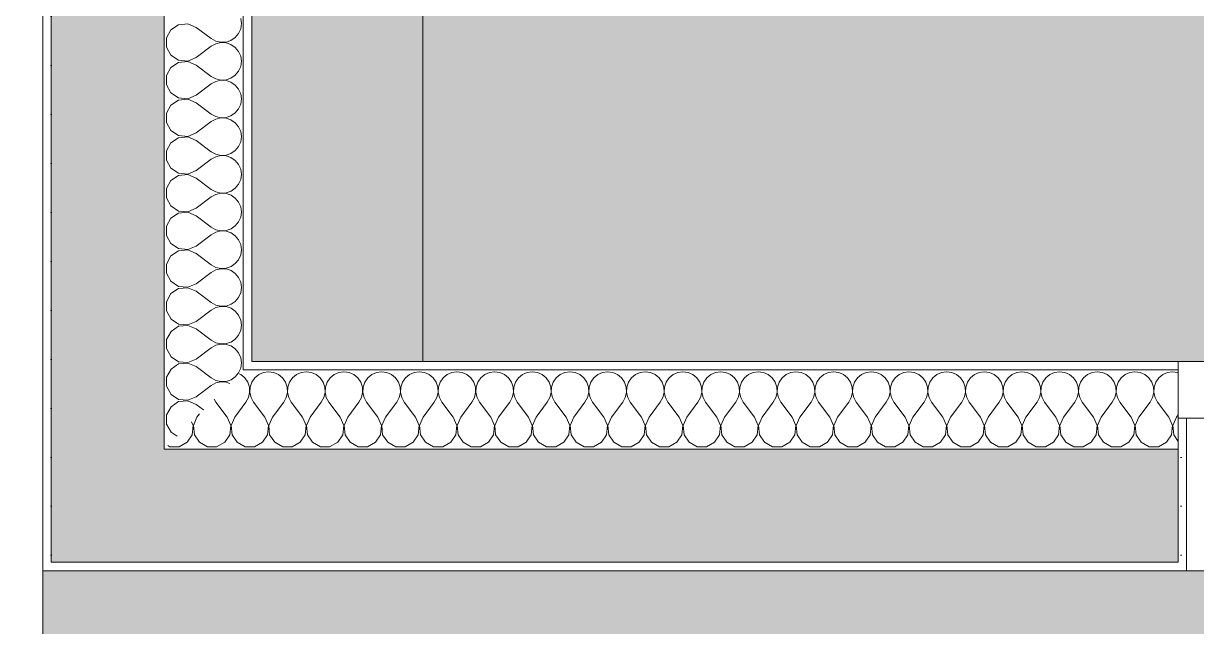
# Model space of a CAD drawing. Header units: millimetres. Extents: x 318905 to 439572, y -5133 to 105868.
# Drawn here: x 361301 to 363377, y 50883 to 51949 of the extents above; entities that cross this region are included whole.
import ezdxf

# ---------------------------------------------------------------- set-up
doc = ezdxf.new("R2010")
doc.units = ezdxf.units.MM
doc.header["$MEASUREMENT"] = 0
for name, color, linetype, lineweight, true_color in [('2D - Dessins placés (Géomètre)_Stylo_No__241', 7, 'Continuous', 5, 0x4d4d4d), ('2D - Dessins placés (Géomètre)_Stylo_No__253', 7, 'Continuous', 13, 0xb6d398), ('Murs ext - Périphériques_Stylo_No__67', 7, 'Continuous', 15, 0x6a6a6a), ('Murs ext - Périphériques_Stylo_No__87', 7, 'Continuous', 13, 0x6a6a6a)]:
    doc.layers.add(name, color=color, linetype=linetype, lineweight=lineweight, true_color=true_color)
for name, color, linetype, lineweight in [('INTI_HACHURES_Stylo_No__122', 255, 'Continuous', 0), ('INTI_HACHURES_Stylo_No__2', 8, 'Continuous', 5), ('Murs ext - Périphériques_Stylo_No__1', 7, 'Continuous', 5)]:
    doc.layers.add(name, color=color, linetype=linetype, lineweight=lineweight)
doc.layers.add('Marques & Zones', color=7, linetype='Continuous')
pattern_1 = [(0, (0, 0), (0, 86.60254), [0, -50]), (0, (25, 43.3), (0, 86.60254), [0, -50])]

# ---------------------------------------------------------------- blocks, each defined once
blk = doc.blocks.new('*X31')
at = {"layer": 'Murs ext - Périphériques_Stylo_No__1', "linetype": 'Continuous'}
for p, q in [((361575.7, 51947.3), (361562.2, 51938.3)), ((361591.9, 51948.9), (361575.7, 51947.3)), ((361606.8, 51942.6), (361591.9, 51948.9)), ((361686.8, 51949.3), (361685.6, 51958.4)), ((361685.6, 51940.1), (361686.8, 51949.3)), ((361562.2, 51938.3), (361554.5, 51924)), ((361606.8, 51942.6), (361633.5, 51922.6)), ((361676, 51924.7), (361681.9, 51931.7)), ((361681.9, 51931.7), (361685.6, 51940.1)), ((361554.5, 51924), (361554.5, 51907.8)), ((361554.5, 51907.8), (361562.2, 51893.5)), ((361606.8, 51889.2), (361633.5, 51909.2)), ((361633.5, 51922.6), (361641.6, 51918.1)), ((361641.6, 51913.7), (361633.5, 51909.2)), ((361641.6, 51918.1), (361650.5, 51916.1)), ((361650.5, 51915.8), (361641.6, 51913.7)), ((361650.5, 51916.1), (361659.7, 51916.5)), ((361659.7, 51915.3), (361650.5, 51915.8)), ((361659.7, 51916.5), (361668.4, 51919.4)), ((361668.4, 51912.4), (361659.7, 51915.3)), ((361668.4, 51919.4), (361676, 51924.7)), ((361676, 51907.2), (361668.4, 51912.4)), ((361681.9, 51900.1), (361676, 51907.2)), ((361562.2, 51893.5), (361575.7, 51884.5)), ((361575.7, 51884.5), (361591.9, 51883)), ((361591.9, 51883), (361606.8, 51889.2)), ((361685.6, 51891.7), (361681.9, 51900.1)), ((361686.8, 51882.6), (361685.6, 51891.7)), ((361562.2, 51871.7), (361554.5, 51857.4)), ((361575.7, 51880.7), (361562.2, 51871.7)), ((361591.9, 51882.2), (361575.7, 51880.7)), ((361606.8, 51875.9), (361591.9, 51882.2)), ((361606.8, 51875.9), (361633.5, 51855.9)), ((361676, 51858), (361681.9, 51865.1)), ((361681.9, 51865.1), (361685.6, 51873.5)), ((361685.6, 51873.5), (361686.8, 51882.6)), ((361554.5, 51857.4), (361554.5, 51841.1)), ((361606.9, 51822.6), (361633.5, 51842.6)), ((361633.5, 51855.9), (361641.6, 51851.5)), ((361641.6, 51847), (361633.5, 51842.6)), ((361641.6, 51851.5), (361650.5, 51849.4)), ((361650.5, 51849.1), (361641.6, 51847)), ((361650.5, 51849.4), (361659.7, 51849.8)), ((361659.7, 51848.7), (361650.5, 51849.1)), ((361659.7, 51849.8), (361668.4, 51852.8)), ((361668.4, 51845.7), (361659.7, 51848.7)), ((361668.4, 51852.8), (361676, 51858)), ((361676, 51840.5), (361668.4, 51845.7)), ((361554.5, 51841.1), (361562.2, 51826.8)), ((361562.2, 51826.8), (361575.7, 51817.8)), ((361591.9, 51816.3), (361606.9, 51822.6)), ((361681.9, 51833.4), (361676, 51840.5)), ((361685.6, 51825), (361681.9, 51833.4)), ((361686.9, 51815.9), (361685.6, 51825)), ((361562.2, 51805), (361554.5, 51790.7)), ((361575.7, 51814), (361562.2, 51805)), ((361575.7, 51817.8), (361591.9, 51816.3)), ((361591.9, 51815.5), (361575.7, 51814)), ((361606.9, 51809.2), (361591.9, 51815.5)), ((361606.9, 51809.2), (361633.5, 51789.2)), ((361681.9, 51798.4), (361685.6, 51806.8)), ((361685.6, 51806.8), (361686.9, 51815.9)), ((361554.5, 51790.7), (361554.5, 51774.5)), ((361633.5, 51789.2), (361641.6, 51784.8)), ((361641.6, 51780.4), (361633.5, 51775.9)), ((361641.6, 51784.8), (361650.5, 51782.7)), ((361650.5, 51782.5), (361641.6, 51780.4)), ((361650.5, 51782.7), (361659.7, 51783.2)), ((361659.7, 51782), (361650.5, 51782.5)), ((361659.7, 51783.2), (361668.4, 51786.1)), ((361668.4, 51779.1), (361659.7, 51782)), ((361668.4, 51786.1), (361676, 51791.3)), ((361676, 51791.3), (361681.9, 51798.4)), ((361554.5, 51774.5), (361562.2, 51760.1)), ((361562.2, 51760.1), (361575.7, 51751.2)), ((361606.9, 51755.9), (361633.5, 51775.9)), ((361676, 51773.9), (361668.4, 51779.1)), ((361681.9, 51766.8), (361676, 51773.9)), ((361685.6, 51758.4), (361681.9, 51766.8)), ((361575.7, 51747.3), (361562.2, 51738.3)), ((361575.7, 51751.2), (361591.9, 51749.6)), ((361591.9, 51748.9), (361575.7, 51747.3)), ((361591.9, 51749.6), (361606.9, 51755.9)), ((361606.9, 51742.6), (361591.9, 51748.9)), ((361606.9, 51742.6), (361633.5, 51722.6)), ((361681.9, 51731.7), (361685.6, 51740.1)), ((361686.9, 51749.3), (361685.6, 51758.4)), ((361685.6, 51740.1), (361686.9, 51749.3)), ((361562.2, 51738.3), (361554.5, 51724)), ((361554.5, 51724), (361554.5, 51707.8)), ((361633.5, 51722.6), (361641.6, 51718.1)), ((361641.6, 51718.1), (361650.5, 51716.1)), ((361659.7, 51716.5), (361668.4, 51719.4)), ((361668.4, 51719.4), (361676, 51724.7)), ((361676, 51724.7), (361681.9, 51731.7)), ((361554.5, 51707.8), (361562.2, 51693.5)), ((361606.9, 51689.2), (361633.5, 51709.2)), ((361641.6, 51713.7), (361633.5, 51709.2)), ((361650.5, 51715.8), (361641.6, 51713.7)), ((361650.5, 51716.1), (361659.7, 51716.5)), ((361659.7, 51715.3), (361650.5, 51715.8)), ((361668.4, 51712.4), (361659.7, 51715.3)), ((361676, 51707.2), (361668.4, 51712.4)), ((361681.9, 51700.1), (361676, 51707.2)), ((361685.6, 51691.7), (361681.9, 51700.1)), ((361562.2, 51693.5), (361575.7, 51684.5)), ((361575.7, 51680.7), (361562.2, 51671.7)), ((361575.7, 51684.5), (361591.9, 51683)), ((361591.9, 51682.2), (361575.7, 51680.7)), ((361591.9, 51683), (361606.9, 51689.2)), ((361606.9, 51675.9), (361591.9, 51682.2)), ((361686.9, 51682.6), (361685.6, 51691.7)), ((361685.6, 51673.5), (361686.9, 51682.6)), ((361562.2, 51671.7), (361554.5, 51657.4)), ((361554.5, 51657.4), (361554.6, 51641.1)), ((361606.9, 51675.9), (361633.5, 51655.9)), ((361633.5, 51655.9), (361641.6, 51651.5)), ((361668.5, 51652.8), (361676, 51658)), ((361676, 51658), (361681.9, 51665.1)), ((361681.9, 51665.1), (361685.6, 51673.5)), ((361554.6, 51641.1), (361562.2, 51626.8)), ((361606.9, 51622.6), (361633.5, 51642.6)), ((361641.6, 51647), (361633.5, 51642.6)), ((361641.6, 51651.5), (361650.6, 51649.4)), ((361650.6, 51649.1), (361641.6, 51647)), ((361650.6, 51649.4), (361659.7, 51649.8)), ((361659.7, 51648.7), (361650.6, 51649.1)), ((361659.7, 51649.8), (361668.5, 51652.8)), ((361668.5, 51645.7), (361659.7, 51648.7)), ((361676, 51640.5), (361668.5, 51645.7)), ((361681.9, 51633.4), (361676, 51640.5)), ((361562.2, 51626.8), (361575.7, 51617.8)), ((361575.7, 51617.8), (361591.9, 51616.3)), ((361591.9, 51615.5), (361575.7, 51614)), ((361591.9, 51616.3), (361606.9, 51622.6)), ((361606.9, 51609.2), (361591.9, 51615.5)), ((361685.6, 51625), (361681.9, 51633.4)), ((361686.9, 51615.9), (361685.6, 51625)), ((361685.6, 51606.8), (361686.9, 51615.9)), ((361562.2, 51605), (361554.6, 51590.7)), ((361575.7, 51614), (361562.2, 51605)), ((361606.9, 51609.2), (361633.6, 51589.2)), ((361676, 51591.3), (361681.9, 51598.4)), ((361681.9, 51598.4), (361685.6, 51606.8)), ((361554.6, 51590.7), (361554.6, 51574.5)), ((361554.6, 51574.5), (361562.2, 51560.1)), ((361606.9, 51555.9), (361633.6, 51575.9)), ((361633.6, 51589.2), (361641.6, 51584.8)), ((361641.6, 51580.4), (361633.6, 51575.9)), ((361641.6, 51584.8), (361650.6, 51582.7)), ((361650.6, 51582.5), (361641.6, 51580.4)), ((361650.6, 51582.7), (361659.7, 51583.2)), ((361659.7, 51582), (361650.6, 51582.5)), ((361659.7, 51583.2), (361668.5, 51586.1)), ((361668.5, 51579.1), (361659.7, 51582)), ((361668.5, 51586.1), (361676, 51591.3)), ((361676, 51573.9), (361668.5, 51579.1)), ((361681.9, 51566.8), (361676, 51573.9)), ((361562.2, 51560.1), (361575.8, 51551.2)), ((361591.9, 51549.6), (361606.9, 51555.9)), ((361685.6, 51558.4), (361681.9, 51566.8)), ((361686.9, 51549.3), (361685.6, 51558.4)), ((361562.2, 51538.3), (361554.6, 51524)), ((361575.8, 51547.3), (361562.2, 51538.3)), ((361575.8, 51551.2), (361591.9, 51549.6)), ((361591.9, 51548.9), (361575.8, 51547.3)), ((361606.9, 51542.6), (361591.9, 51548.9)), ((361606.9, 51542.6), (361633.6, 51522.6)), ((361676.1, 51524.7), (361681.9, 51531.7)), ((361681.9, 51531.7), (361685.6, 51540.1)), ((361685.6, 51540.1), (361686.9, 51549.3)), ((361554.6, 51524), (361554.6, 51507.8)), ((361633.6, 51522.6), (361641.6, 51518.1)), ((361641.6, 51513.7), (361633.6, 51509.2)), ((361641.6, 51518.1), (361650.6, 51516.1)), ((361650.6, 51515.8), (361641.6, 51513.7)), ((361650.6, 51516.1), (361659.8, 51516.5)), ((361659.8, 51515.3), (361650.6, 51515.8)), ((361659.8, 51516.5), (361668.5, 51519.4)), ((361668.5, 51512.4), (361659.8, 51515.3)), ((361668.5, 51519.4), (361676.1, 51524.7)), ((361676.1, 51507.2), (361668.5, 51512.4)), ((361554.6, 51507.8), (361562.2, 51493.5)), ((361562.2, 51493.5), (361575.8, 51484.5)), ((361606.9, 51489.2), (361633.6, 51509.2)), ((361681.9, 51500.1), (361676.1, 51507.2)), ((361685.6, 51491.7), (361681.9, 51500.1)), ((361686.9, 51482.6), (361685.6, 51491.7)), ((361562.2, 51471.7), (361554.6, 51457.4)), ((361575.8, 51480.7), (361562.2, 51471.7)), ((361575.8, 51484.5), (361591.9, 51483)), ((361591.9, 51482.2), (361575.8, 51480.7)), ((361591.9, 51483), (361606.9, 51489.2)), ((361606.9, 51475.9), (361591.9, 51482.2)), ((361606.9, 51475.9), (361633.6, 51455.9)), ((361681.9, 51465.1), (361685.6, 51473.5)), ((361685.6, 51473.5), (361686.9, 51482.6)), ((361554.6, 51457.4), (361554.6, 51441.1)), ((361633.6, 51455.9), (361641.6, 51451.5)), ((361641.6, 51451.5), (361650.6, 51449.4)), ((361650.6, 51449.1), (361641.6, 51447)), ((361650.6, 51449.4), (361659.8, 51449.8)), ((361659.8, 51448.7), (361650.6, 51449.1)), ((361659.8, 51449.8), (361668.5, 51452.8)), ((361668.5, 51445.7), (361659.8, 51448.7)), ((361668.5, 51452.8), (361676.1, 51458)), ((361676.1, 51458), (361681.9, 51465.1)), ((361554.6, 51441.1), (361562.3, 51426.8)), ((361606.9, 51422.6), (361633.6, 51442.6)), ((361641.6, 51447), (361633.6, 51442.6)), ((361676.1, 51440.5), (361668.5, 51445.7)), ((361681.9, 51433.4), (361676.1, 51440.5)), ((361685.6, 51425), (361681.9, 51433.4)), ((361562.3, 51426.8), (361575.8, 51417.8)), ((361575.8, 51414), (361562.3, 51405)), ((361575.8, 51417.8), (361591.9, 51416.3)), ((361591.9, 51415.5), (361575.8, 51414)), ((361591.9, 51416.3), (361606.9, 51422.6)), ((361606.9, 51409.2), (361591.9, 51415.5)), ((361606.9, 51409.2), (361633.6, 51389.2)), ((361681.9, 51398.4), (361685.6, 51406.8)), ((361686.9, 51415.9), (361685.6, 51425)), ((361685.6, 51406.8), (361686.9, 51415.9)), ((361562.3, 51405), (361554.6, 51390.7)), ((361554.6, 51390.7), (361554.6, 51374.5)), ((361633.6, 51389.2), (361641.6, 51384.8)), ((361659.8, 51383.2), (361668.5, 51386.1)), ((361668.5, 51386.1), (361676.1, 51391.3)), ((361676.1, 51391.3), (361681.9, 51398.4)), ((361554.6, 51374.5), (361562.3, 51360.1)), ((361606.9, 51355.9), (361633.6, 51375.9)), ((361641.6, 51380.4), (361633.6, 51375.9)), ((361641.6, 51384.8), (361650.6, 51382.7)), ((361650.6, 51382.5), (361641.6, 51380.4)), ((361650.6, 51382.7), (361659.8, 51383.2)), ((361659.8, 51382), (361650.6, 51382.5)), ((361668.5, 51379.1), (361659.8, 51382)), ((361676.1, 51373.9), (361668.5, 51379.1)), ((361681.9, 51366.8), (361676.1, 51373.9)), ((361685.7, 51358.4), (361681.9, 51366.8)), ((361562.3, 51360.1), (361575.8, 51351.2)), ((361575.8, 51347.3), (361562.3, 51338.3)), ((361575.8, 51351.2), (361592, 51349.6)), ((361592, 51348.9), (361575.8, 51347.3)), ((361592, 51349.6), (361606.9, 51355.9)), ((361606.9, 51342.6), (361592, 51348.9)), ((361686.9, 51349.3), (361685.7, 51358.4)), ((361685.7, 51340.1), (361686.9, 51349.3)), ((361562.3, 51338.3), (361554.6, 51324)), ((361554.6, 51324), (361554.6, 51307.8)), ((361606.9, 51342.6), (361633.6, 51322.6)), ((361668.5, 51319.4), (361676.1, 51324.7)), ((361676.1, 51324.7), (361682, 51331.7)), ((361682, 51331.7), (361685.7, 51340.1)), ((361554.6, 51307.8), (361562.3, 51293.5)), ((361606.9, 51289.2), (361633.6, 51309.2)), ((361633.6, 51322.6), (361641.6, 51318.1)), ((361641.6, 51313.7), (361633.6, 51309.2)), ((361641.6, 51318.1), (361650.6, 51316.1)), ((361650.6, 51315.8), (361641.6, 51313.7)), ((361650.6, 51316.1), (361659.8, 51316.5)), ((361659.8, 51315.3), (361650.6, 51315.8)), ((361659.8, 51316.5), (361668.5, 51319.4)), ((361666.6, 51313), (361659.8, 51315.3)), ((361562.3, 51293.5), (361575.8, 51284.5)), ((361575.8, 51284.5), (361592, 51283)), ((361592, 51282.2), (361575.8, 51280.7)), ((361592, 51283), (361606.9, 51289.2)), ((361606.9, 51275.9), (361592, 51282.2)), ((361562.3, 51271.7), (361554.6, 51257.4)), ((361575.8, 51280.7), (361562.3, 51271.7)), ((361606.9, 51275.9), (361619.8, 51266.2)), ((361554.6, 51257.4), (361554.6, 51241.1)), ((361554.6, 51241.1), (361562.3, 51226.8)), ((361562.3, 51226.8), (361573.2, 51219.6))]:
    blk.add_line(p, q, dxfattribs=at)
blk = doc.blocks.new('Hachure_13', base_point=(0, 4000))
at = {"layer": 'Murs ext - Périphériques_Stylo_No__1', "linetype": 'Continuous'}
blk.add_blockref('*X31', (0, 0), dxfattribs=at)
blk = doc.blocks.new('*X33')
at = {"layer": 'Murs ext - Périphériques_Stylo_No__1', "linetype": 'Continuous'}
for p, q in [((361685.9, 51328.4), (361683.2, 51329.6)), ((361693, 51322.5), (361685.9, 51328.4)), ((361717.5, 51328.4), (361710.4, 51322.5)), ((361725.9, 51332.1), (361717.5, 51328.4)), ((361735, 51333.4), (361725.9, 51332.1)), ((361744.1, 51332.1), (361735, 51333.4)), ((361752.5, 51328.4), (361744.1, 51332.1)), ((361759.6, 51322.5), (361752.5, 51328.4)), ((361784.2, 51328.4), (361777.1, 51322.5)), ((361792.6, 51332.1), (361784.2, 51328.4)), ((361801.7, 51333.4), (361792.6, 51332.1)), ((361810.8, 51332.1), (361801.7, 51333.4)), ((361819.2, 51328.4), (361810.8, 51332.1)), ((361826.3, 51322.5), (361819.2, 51328.4)), ((361850.8, 51328.4), (361843.7, 51322.5)), ((361859.2, 51332.1), (361850.8, 51328.4)), ((361868.3, 51333.4), (361859.2, 51332.1)), ((361877.5, 51332.1), (361868.3, 51333.4)), ((361885.9, 51328.4), (361877.5, 51332.1)), ((361893, 51322.5), (361885.9, 51328.4)), ((361917.5, 51328.4), (361910.4, 51322.5)), ((361925.9, 51332.1), (361917.5, 51328.4)), ((361935, 51333.4), (361925.9, 51332.1)), ((361944.1, 51332.1), (361935, 51333.4)), ((361952.5, 51328.4), (361944.1, 51332.1)), ((361959.6, 51322.5), (361952.5, 51328.4)), ((361984.2, 51328.4), (361977.1, 51322.5)), ((361992.6, 51332.1), (361984.2, 51328.4)), ((362001.7, 51333.4), (361992.6, 51332.1)), ((362010.8, 51332.1), (362001.7, 51333.4)), ((362019.2, 51328.4), (362010.8, 51332.1)), ((362026.3, 51322.5), (362019.2, 51328.4)), ((362050.8, 51328.4), (362043.7, 51322.5)), ((362059.2, 51332.1), (362050.8, 51328.4)), ((362068.3, 51333.4), (362059.2, 51332.1)), ((362077.5, 51332.1), (362068.3, 51333.4)), ((362085.9, 51328.4), (362077.5, 51332.1)), ((362093, 51322.5), (362085.9, 51328.4)), ((362117.5, 51328.4), (362110.4, 51322.5)), ((362125.9, 51332.1), (362117.5, 51328.4)), ((362135, 51333.4), (362125.9, 51332.1)), ((362144.1, 51332.1), (362135, 51333.4)), ((362152.5, 51328.4), (362144.1, 51332.1)), ((362159.6, 51322.5), (362152.5, 51328.4)), ((362184.2, 51328.4), (362177.1, 51322.5)), ((362192.6, 51332.1), (362184.2, 51328.4)), ((362201.7, 51333.4), (362192.6, 51332.1)), ((362210.8, 51332.1), (362201.7, 51333.4)), ((362219.2, 51328.4), (362210.8, 51332.1)), ((362226.3, 51322.5), (362219.2, 51328.4)), ((362250.8, 51328.4), (362243.7, 51322.5)), ((362259.2, 51332.1), (362250.8, 51328.4)), ((362268.3, 51333.4), (362259.2, 51332.1)), ((362277.5, 51332.1), (362268.3, 51333.4)), ((362285.9, 51328.4), (362277.5, 51332.1)), ((362293, 51322.5), (362285.9, 51328.4)), ((362317.5, 51328.4), (362310.4, 51322.5)), ((362325.9, 51332.1), (362317.5, 51328.4)), ((362335, 51333.4), (362325.9, 51332.1)), ((362344.1, 51332.1), (362335, 51333.4)), ((362352.5, 51328.4), (362344.1, 51332.1)), ((362359.6, 51322.5), (362352.5, 51328.4)), ((362384.2, 51328.4), (362377.1, 51322.5)), ((362392.6, 51332.1), (362384.2, 51328.4)), ((362401.7, 51333.4), (362392.6, 51332.1)), ((362410.8, 51332.1), (362401.7, 51333.4)), ((362419.2, 51328.4), (362410.8, 51332.1)), ((362426.3, 51322.5), (362419.2, 51328.4)), ((362450.8, 51328.4), (362443.7, 51322.5)), ((362459.2, 51332.1), (362450.8, 51328.4)), ((362468.3, 51333.4), (362459.2, 51332.1)), ((362477.5, 51332.1), (362468.3, 51333.4)), ((362485.9, 51328.4), (362477.5, 51332.1)), ((362493, 51322.5), (362485.9, 51328.4)), ((362517.5, 51328.4), (362510.4, 51322.5)), ((362525.9, 51332.1), (362517.5, 51328.4)), ((362535, 51333.4), (362525.9, 51332.1)), ((362544.1, 51332.1), (362535, 51333.4)), ((362552.5, 51328.4), (362544.1, 51332.1)), ((362559.6, 51322.5), (362552.5, 51328.4)), ((362584.2, 51328.4), (362577.1, 51322.5)), ((362592.6, 51332.1), (362584.2, 51328.4)), ((362601.7, 51333.4), (362592.6, 51332.1)), ((362610.8, 51332.1), (362601.7, 51333.4)), ((362619.2, 51328.4), (362610.8, 51332.1)), ((362626.3, 51322.5), (362619.2, 51328.4)), ((362650.8, 51328.4), (362643.7, 51322.5)), ((362659.2, 51332.1), (362650.8, 51328.4)), ((362668.3, 51333.4), (362659.2, 51332.1)), ((362677.5, 51332.1), (362668.3, 51333.4)), ((362685.9, 51328.4), (362677.5, 51332.1)), ((362693, 51322.5), (362685.9, 51328.4)), ((362717.5, 51328.4), (362710.4, 51322.5)), ((362725.9, 51332.1), (362717.5, 51328.4)), ((362735, 51333.4), (362725.9, 51332.1)), ((362744.1, 51332.1), (362735, 51333.4)), ((362752.5, 51328.4), (362744.1, 51332.1)), ((362759.6, 51322.5), (362752.5, 51328.4)), ((362784.2, 51328.4), (362777.1, 51322.5)), ((362792.6, 51332.1), (362784.2, 51328.4)), ((362801.7, 51333.4), (362792.6, 51332.1)), ((362810.8, 51332.1), (362801.7, 51333.4)), ((362819.2, 51328.4), (362810.8, 51332.1)), ((362826.3, 51322.5), (362819.2, 51328.4)), ((362850.8, 51328.4), (362843.7, 51322.5)), ((362859.2, 51332.1), (362850.8, 51328.4)), ((362868.3, 51333.4), (362859.2, 51332.1)), ((362877.5, 51332.1), (362868.3, 51333.4)), ((362885.9, 51328.4), (362877.5, 51332.1)), ((362893, 51322.5), (362885.9, 51328.4)), ((362917.5, 51328.4), (362910.4, 51322.5)), ((362925.9, 51332.1), (362917.5, 51328.4)), ((362935, 51333.4), (362925.9, 51332.1)), ((362944.1, 51332.1), (362935, 51333.4)), ((362952.5, 51328.4), (362944.1, 51332.1)), ((362959.6, 51322.5), (362952.5, 51328.4)), ((362984.2, 51328.4), (362977.1, 51322.5)), ((362992.6, 51332.1), (362984.2, 51328.4)), ((363001.7, 51333.4), (362992.6, 51332.1)), ((363010.8, 51332.1), (363001.7, 51333.4)), ((363019.2, 51328.4), (363010.8, 51332.1)), ((363026.3, 51322.5), (363019.2, 51328.4)), ((363050.8, 51328.4), (363043.7, 51322.5)), ((363059.2, 51332.1), (363050.8, 51328.4)), ((363068.3, 51333.4), (363059.2, 51332.1)), ((363077.5, 51332.1), (363068.3, 51333.4)), ((363085.9, 51328.4), (363077.5, 51332.1)), ((363093, 51322.5), (363085.9, 51328.4)), ((363117.5, 51328.4), (363110.4, 51322.5)), ((363125.9, 51332.1), (363117.5, 51328.4)), ((363135, 51333.4), (363125.9, 51332.1)), ((363144.1, 51332.1), (363135, 51333.4)), ((363152.5, 51328.4), (363144.1, 51332.1)), ((363159.6, 51322.5), (363152.5, 51328.4)), ((363184.2, 51328.4), (363177.1, 51322.5)), ((363192.6, 51332.1), (363184.2, 51328.4)), ((363201.7, 51333.4), (363192.6, 51332.1)), ((363210.8, 51332.1), (363201.7, 51333.4)), ((363219.2, 51328.4), (363210.8, 51332.1)), ((363226.3, 51322.5), (363219.2, 51328.4)), ((363250.8, 51328.4), (363243.7, 51322.5)), ((363259.2, 51332.1), (363250.8, 51328.4)), ((363268.3, 51333.4), (363259.2, 51332.1)), ((363277.5, 51332.1), (363268.3, 51333.4)), ((363285.9, 51328.4), (363277.5, 51332.1)), ((363293, 51322.5), (363285.9, 51328.4)), ((363317.5, 51328.4), (363310.4, 51322.5)), ((363325.9, 51332.1), (363317.5, 51328.4)), ((363335, 51333.4), (363325.9, 51332.1)), ((363344.1, 51332.1), (363335, 51333.4)), ((363344.8, 51331.8), (363344.1, 51332.1)), ((361698.2, 51314.9), (361693, 51322.5)), ((361701.1, 51306.2), (361698.2, 51314.9)), ((361701.5, 51297), (361701.1, 51306.2)), ((361702.3, 51306.2), (361701.8, 51297)), ((361705.2, 51314.9), (361702.3, 51306.2)), ((361710.4, 51322.5), (361705.2, 51314.9)), ((361764.8, 51314.9), (361759.6, 51322.5)), ((361767.8, 51306.2), (361764.8, 51314.9)), ((361768.2, 51297), (361767.8, 51306.2)), ((361768.9, 51306.2), (361768.5, 51297)), ((361771.9, 51314.9), (361768.9, 51306.2)), ((361777.1, 51322.5), (361771.9, 51314.9)), ((361831.5, 51314.9), (361826.3, 51322.5)), ((361834.4, 51306.2), (361831.5, 51314.9)), ((361834.9, 51297), (361834.4, 51306.2)), ((361835.6, 51306.2), (361835.1, 51297)), ((361838.5, 51314.9), (361835.6, 51306.2)), ((361843.7, 51322.5), (361838.5, 51314.9)), ((361898.2, 51314.9), (361893, 51322.5)), ((361901.1, 51306.2), (361898.2, 51314.9)), ((361901.5, 51297), (361901.1, 51306.2)), ((361902.3, 51306.2), (361901.8, 51297)), ((361905.2, 51314.9), (361902.3, 51306.2)), ((361910.4, 51322.5), (361905.2, 51314.9)), ((361964.8, 51314.9), (361959.6, 51322.5)), ((361967.8, 51306.2), (361964.8, 51314.9)), ((361968.2, 51297), (361967.8, 51306.2)), ((361968.9, 51306.2), (361968.5, 51297)), ((361971.9, 51314.9), (361968.9, 51306.2)), ((361977.1, 51322.5), (361971.9, 51314.9)), ((362031.5, 51314.9), (362026.3, 51322.5)), ((362034.4, 51306.2), (362031.5, 51314.9)), ((362034.9, 51297), (362034.4, 51306.2)), ((362035.6, 51306.2), (362035.1, 51297)), ((362038.5, 51314.9), (362035.6, 51306.2)), ((362043.7, 51322.5), (362038.5, 51314.9)), ((362098.2, 51314.9), (362093, 51322.5)), ((362101.1, 51306.2), (362098.2, 51314.9)), ((362101.5, 51297), (362101.1, 51306.2)), ((362102.3, 51306.2), (362101.8, 51297)), ((362105.2, 51314.9), (362102.3, 51306.2)), ((362110.4, 51322.5), (362105.2, 51314.9)), ((362164.8, 51314.9), (362159.6, 51322.5)), ((362167.8, 51306.2), (362164.8, 51314.9)), ((362168.2, 51297), (362167.8, 51306.2)), ((362168.9, 51306.2), (362168.5, 51297)), ((362171.9, 51314.9), (362168.9, 51306.2)), ((362177.1, 51322.5), (362171.9, 51314.9)), ((362231.5, 51314.9), (362226.3, 51322.5)), ((362234.4, 51306.2), (362231.5, 51314.9)), ((362234.9, 51297), (362234.4, 51306.2)), ((362235.6, 51306.2), (362235.1, 51297)), ((362238.5, 51314.9), (362235.6, 51306.2)), ((362243.7, 51322.5), (362238.5, 51314.9)), ((362298.2, 51314.9), (362293, 51322.5)), ((362301.1, 51306.2), (362298.2, 51314.9)), ((362301.5, 51297), (362301.1, 51306.2)), ((362302.3, 51306.2), (362301.8, 51297)), ((362305.2, 51314.9), (362302.3, 51306.2)), ((362310.4, 51322.5), (362305.2, 51314.9)), ((362364.8, 51314.9), (362359.6, 51322.5)), ((362367.8, 51306.2), (362364.8, 51314.9)), ((362368.2, 51297), (362367.8, 51306.2)), ((362368.9, 51306.2), (362368.5, 51297)), ((362371.9, 51314.9), (362368.9, 51306.2)), ((362377.1, 51322.5), (362371.9, 51314.9)), ((362431.5, 51314.9), (362426.3, 51322.5)), ((362434.4, 51306.2), (362431.5, 51314.9)), ((362434.9, 51297), (362434.4, 51306.2)), ((362435.6, 51306.2), (362435.1, 51297)), ((362438.5, 51314.9), (362435.6, 51306.2)), ((362443.7, 51322.5), (362438.5, 51314.9)), ((362498.2, 51314.9), (362493, 51322.5)), ((362501.1, 51306.2), (362498.2, 51314.9)), ((362501.5, 51297), (362501.1, 51306.2)), ((362502.3, 51306.2), (362501.8, 51297)), ((362505.2, 51314.9), (362502.3, 51306.2)), ((362510.4, 51322.5), (362505.2, 51314.9)), ((362564.8, 51314.9), (362559.6, 51322.5)), ((362567.8, 51306.2), (362564.8, 51314.9)), ((362568.2, 51297), (362567.8, 51306.2)), ((362568.9, 51306.2), (362568.5, 51297)), ((362571.9, 51314.9), (362568.9, 51306.2)), ((362577.1, 51322.5), (362571.9, 51314.9)), ((362631.5, 51314.9), (362626.3, 51322.5)), ((362634.4, 51306.2), (362631.5, 51314.9)), ((362634.9, 51297), (362634.4, 51306.2)), ((362635.6, 51306.2), (362635.1, 51297)), ((362638.5, 51314.9), (362635.6, 51306.2)), ((362643.7, 51322.5), (362638.5, 51314.9)), ((362698.2, 51314.9), (362693, 51322.5)), ((362701.1, 51306.2), (362698.2, 51314.9)), ((362701.5, 51297), (362701.1, 51306.2)), ((362702.3, 51306.2), (362701.8, 51297)), ((362705.2, 51314.9), (362702.3, 51306.2)), ((362710.4, 51322.5), (362705.2, 51314.9)), ((362764.8, 51314.9), (362759.6, 51322.5)), ((362767.8, 51306.2), (362764.8, 51314.9)), ((362768.2, 51297), (362767.8, 51306.2)), ((362768.9, 51306.2), (362768.5, 51297)), ((362771.9, 51314.9), (362768.9, 51306.2)), ((362777.1, 51322.5), (362771.9, 51314.9)), ((362831.5, 51314.9), (362826.3, 51322.5)), ((362834.4, 51306.2), (362831.5, 51314.9)), ((362834.9, 51297), (362834.4, 51306.2)), ((362835.6, 51306.2), (362835.1, 51297)), ((362838.5, 51314.9), (362835.6, 51306.2)), ((362843.7, 51322.5), (362838.5, 51314.9)), ((362898.2, 51314.9), (362893, 51322.5)), ((362901.1, 51306.2), (362898.2, 51314.9)), ((362901.5, 51297), (362901.1, 51306.2)), ((362902.3, 51306.2), (362901.8, 51297)), ((362905.2, 51314.9), (362902.3, 51306.2)), ((362910.4, 51322.5), (362905.2, 51314.9)), ((362964.8, 51314.9), (362959.6, 51322.5)), ((362967.8, 51306.2), (362964.8, 51314.9)), ((362968.2, 51297), (362967.8, 51306.2)), ((362968.9, 51306.2), (362968.5, 51297)), ((362971.9, 51314.9), (362968.9, 51306.2)), ((362977.1, 51322.5), (362971.9, 51314.9)), ((363031.5, 51314.9), (363026.3, 51322.5)), ((363034.4, 51306.2), (363031.5, 51314.9)), ((363034.9, 51297), (363034.4, 51306.2)), ((363035.6, 51306.2), (363035.1, 51297)), ((363038.5, 51314.9), (363035.6, 51306.2)), ((363043.7, 51322.5), (363038.5, 51314.9)), ((363098.2, 51314.9), (363093, 51322.5)), ((363101.1, 51306.2), (363098.2, 51314.9)), ((363101.5, 51297), (363101.1, 51306.2)), ((363102.3, 51306.2), (363101.8, 51297)), ((363105.2, 51314.9), (363102.3, 51306.2)), ((363110.4, 51322.5), (363105.2, 51314.9)), ((363164.8, 51314.9), (363159.6, 51322.5)), ((363167.8, 51306.2), (363164.8, 51314.9)), ((363168.2, 51297), (363167.8, 51306.2)), ((363168.9, 51306.2), (363168.5, 51297)), ((363171.9, 51314.9), (363168.9, 51306.2)), ((363177.1, 51322.5), (363171.9, 51314.9)), ((363231.5, 51314.9), (363226.3, 51322.5)), ((363234.4, 51306.2), (363231.5, 51314.9)), ((363234.9, 51297), (363234.4, 51306.2)), ((363235.6, 51306.2), (363235.1, 51297)), ((363238.5, 51314.9), (363235.6, 51306.2)), ((363243.7, 51322.5), (363238.5, 51314.9)), ((363298.2, 51314.9), (363293, 51322.5)), ((363301.1, 51306.2), (363298.2, 51314.9)), ((363301.5, 51297), (363301.1, 51306.2)), ((363302.3, 51306.2), (363301.8, 51297)), ((363305.2, 51314.9), (363302.3, 51306.2)), ((363310.4, 51322.5), (363305.2, 51314.9)), ((361638.8, 51285.2), (361641.7, 51280)), ((361695, 51280), (361699.5, 51288.1)), ((361699.5, 51288.1), (361701.5, 51297)), ((361701.8, 51297), (361703.9, 51288.1)), ((361703.9, 51288.1), (361708.3, 51280)), ((361761.7, 51280), (361766.1, 51288.1)), ((361766.1, 51288.1), (361768.2, 51297)), ((361768.5, 51297), (361770.6, 51288.1)), ((361770.6, 51288.1), (361775, 51280)), ((361828.3, 51280), (361832.8, 51288.1)), ((361832.8, 51288.1), (361834.9, 51297)), ((361835.1, 51297), (361837.2, 51288.1)), ((361837.2, 51288.1), (361841.7, 51280)), ((361895, 51280), (361899.5, 51288.1)), ((361899.5, 51288.1), (361901.5, 51297)), ((361901.8, 51297), (361903.9, 51288.1)), ((361903.9, 51288.1), (361908.3, 51280)), ((361961.7, 51280), (361966.1, 51288.1)), ((361966.1, 51288.1), (361968.2, 51297)), ((361968.5, 51297), (361970.6, 51288.1)), ((361970.6, 51288.1), (361975, 51280)), ((362028.3, 51280), (362032.8, 51288.1)), ((362032.8, 51288.1), (362034.9, 51297)), ((362035.1, 51297), (362037.2, 51288.1)), ((362037.2, 51288.1), (362041.7, 51280)), ((362095, 51280), (362099.5, 51288.1)), ((362099.5, 51288.1), (362101.5, 51297)), ((362101.8, 51297), (362103.9, 51288.1)), ((362103.9, 51288.1), (362108.3, 51280)), ((362161.7, 51280), (362166.1, 51288.1)), ((362166.1, 51288.1), (362168.2, 51297)), ((362168.5, 51297), (362170.6, 51288.1)), ((362170.6, 51288.1), (362175, 51280)), ((362228.3, 51280), (362232.8, 51288.1)), ((362232.8, 51288.1), (362234.9, 51297)), ((362235.1, 51297), (362237.2, 51288.1)), ((362237.2, 51288.1), (362241.7, 51280)), ((362295, 51280), (362299.5, 51288.1)), ((362299.5, 51288.1), (362301.5, 51297)), ((362301.8, 51297), (362303.9, 51288.1)), ((362303.9, 51288.1), (362308.3, 51280)), ((362361.7, 51280), (362366.1, 51288.1)), ((362366.1, 51288.1), (362368.2, 51297)), ((362368.5, 51297), (362370.6, 51288.1)), ((362370.6, 51288.1), (362375, 51280)), ((362428.3, 51280), (362432.8, 51288.1)), ((362432.8, 51288.1), (362434.9, 51297)), ((362435.1, 51297), (362437.2, 51288.1)), ((362437.2, 51288.1), (362441.7, 51280)), ((362495, 51280), (362499.5, 51288.1)), ((362499.5, 51288.1), (362501.5, 51297)), ((362501.8, 51297), (362503.9, 51288.1)), ((362503.9, 51288.1), (362508.3, 51280)), ((362561.7, 51280), (362566.1, 51288.1)), ((362566.1, 51288.1), (362568.2, 51297)), ((362568.5, 51297), (362570.6, 51288.1)), ((362570.6, 51288.1), (362575, 51280)), ((362628.3, 51280), (362632.8, 51288.1)), ((362632.8, 51288.1), (362634.9, 51297)), ((362635.1, 51297), (362637.2, 51288.1)), ((362637.2, 51288.1), (362641.7, 51280)), ((362695, 51280), (362699.5, 51288.1)), ((362699.5, 51288.1), (362701.5, 51297)), ((362701.8, 51297), (362703.9, 51288.1)), ((362703.9, 51288.1), (362708.3, 51280)), ((362761.7, 51280), (362766.1, 51288.1)), ((362766.1, 51288.1), (362768.2, 51297)), ((362768.5, 51297), (362770.6, 51288.1)), ((362770.6, 51288.1), (362775, 51280)), ((362828.3, 51280), (362832.8, 51288.1)), ((362832.8, 51288.1), (362834.9, 51297)), ((362835.1, 51297), (362837.2, 51288.1)), ((362837.2, 51288.1), (362841.7, 51280)), ((362895, 51280), (362899.5, 51288.1)), ((362899.5, 51288.1), (362901.5, 51297)), ((362901.8, 51297), (362903.9, 51288.1)), ((362903.9, 51288.1), (362908.3, 51280)), ((362961.7, 51280), (362966.1, 51288.1)), ((362966.1, 51288.1), (362968.2, 51297)), ((362968.5, 51297), (362970.6, 51288.1)), ((362970.6, 51288.1), (362975, 51280)), ((363028.3, 51280), (363032.8, 51288.1)), ((363032.8, 51288.1), (363034.9, 51297)), ((363035.1, 51297), (363037.2, 51288.1)), ((363037.2, 51288.1), (363041.7, 51280)), ((363095, 51280), (363099.5, 51288.1)), ((363099.5, 51288.1), (363101.5, 51297)), ((363101.8, 51297), (363103.9, 51288.1)), ((363103.9, 51288.1), (363108.3, 51280)), ((363161.7, 51280), (363166.1, 51288.1)), ((363166.1, 51288.1), (363168.2, 51297)), ((363168.5, 51297), (363170.6, 51288.1)), ((363170.6, 51288.1), (363175, 51280)), ((363228.3, 51280), (363232.8, 51288.1)), ((363232.8, 51288.1), (363234.9, 51297)), ((363235.1, 51297), (363237.2, 51288.1)), ((363237.2, 51288.1), (363241.7, 51280)), ((363295, 51280), (363299.5, 51288.1)), ((363299.5, 51288.1), (363301.5, 51297)), ((363301.8, 51297), (363303.9, 51288.1)), ((363303.9, 51288.1), (363308.3, 51280)), ((361661.7, 51253.4), (361641.7, 51280)), ((361675, 51253.4), (361695, 51280)), ((361728.3, 51253.4), (361708.3, 51280)), ((361741.7, 51253.4), (361761.7, 51280)), ((361795, 51253.4), (361775, 51280)), ((361808.3, 51253.4), (361828.3, 51280)), ((361861.7, 51253.4), (361841.7, 51280)), ((361875, 51253.4), (361895, 51280)), ((361928.3, 51253.4), (361908.3, 51280)), ((361941.7, 51253.4), (361961.7, 51280)), ((361995, 51253.4), (361975, 51280)), ((362008.3, 51253.4), (362028.3, 51280)), ((362061.7, 51253.4), (362041.7, 51280)), ((362075, 51253.4), (362095, 51280)), ((362128.3, 51253.4), (362108.3, 51280)), ((362141.7, 51253.4), (362161.7, 51280)), ((362195, 51253.4), (362175, 51280)), ((362208.3, 51253.4), (362228.3, 51280)), ((362261.7, 51253.4), (362241.7, 51280)), ((362275, 51253.4), (362295, 51280)), ((362328.3, 51253.4), (362308.3, 51280)), ((362341.7, 51253.4), (362361.7, 51280)), ((362395, 51253.4), (362375, 51280)), ((362408.3, 51253.4), (362428.3, 51280)), ((362461.7, 51253.4), (362441.7, 51280)), ((362475, 51253.4), (362495, 51280)), ((362528.3, 51253.4), (362508.3, 51280)), ((362541.7, 51253.4), (362561.7, 51280)), ((362595, 51253.4), (362575, 51280)), ((362608.3, 51253.4), (362628.3, 51280)), ((362661.7, 51253.4), (362641.7, 51280)), ((362675, 51253.4), (362695, 51280)), ((362728.3, 51253.4), (362708.3, 51280)), ((362741.7, 51253.4), (362761.7, 51280)), ((362795, 51253.4), (362775, 51280)), ((362808.3, 51253.4), (362828.3, 51280)), ((362861.7, 51253.4), (362841.7, 51280)), ((362875, 51253.4), (362895, 51280)), ((362928.3, 51253.4), (362908.3, 51280)), ((362941.7, 51253.4), (362961.7, 51280)), ((362995, 51253.4), (362975, 51280)), ((363008.3, 51253.4), (363028.3, 51280)), ((363061.7, 51253.4), (363041.7, 51280)), ((363075, 51253.4), (363095, 51280)), ((363128.3, 51253.4), (363108.3, 51280)), ((363141.7, 51253.4), (363161.7, 51280)), ((363195, 51253.4), (363175, 51280)), ((363208.3, 51253.4), (363228.3, 51280)), ((363261.7, 51253.4), (363241.7, 51280)), ((363275, 51253.4), (363295, 51280)), ((363328.3, 51253.4), (363308.3, 51280)), ((361601.3, 51238.4), (361598.5, 51245)), ((361608.3, 51253.4), (361602.1, 51238.4)), ((361608.3, 51253.4), (361612.6, 51259)), ((361668, 51238.4), (361661.7, 51253.4)), ((361675, 51253.4), (361668.7, 51238.4)), ((361734.6, 51238.4), (361728.3, 51253.4)), ((361741.7, 51253.4), (361735.4, 51238.4)), ((361801.3, 51238.4), (361795, 51253.4)), ((361808.3, 51253.4), (361802.1, 51238.4)), ((361868, 51238.4), (361861.7, 51253.4)), ((361875, 51253.4), (361868.7, 51238.4)), ((361934.6, 51238.4), (361928.3, 51253.4)), ((361941.7, 51253.4), (361935.4, 51238.4)), ((362001.3, 51238.4), (361995, 51253.4)), ((362008.3, 51253.4), (362002.1, 51238.4)), ((362068, 51238.4), (362061.7, 51253.4)), ((362075, 51253.4), (362068.7, 51238.4)), ((362134.6, 51238.4), (362128.3, 51253.4)), ((362141.7, 51253.4), (362135.4, 51238.4)), ((362201.3, 51238.4), (362195, 51253.4)), ((362208.3, 51253.4), (362202.1, 51238.4)), ((362268, 51238.4), (362261.7, 51253.4)), ((362275, 51253.4), (362268.7, 51238.4)), ((362334.6, 51238.4), (362328.3, 51253.4)), ((362341.7, 51253.4), (362335.4, 51238.4)), ((362401.3, 51238.4), (362395, 51253.4)), ((362408.3, 51253.4), (362402.1, 51238.4)), ((362468, 51238.4), (362461.7, 51253.4)), ((362475, 51253.4), (362468.7, 51238.4)), ((362534.6, 51238.4), (362528.3, 51253.4)), ((362541.7, 51253.4), (362535.4, 51238.4)), ((362601.3, 51238.4), (362595, 51253.4)), ((362608.3, 51253.4), (362602.1, 51238.4)), ((362668, 51238.4), (362661.7, 51253.4)), ((362675, 51253.4), (362668.7, 51238.4)), ((362734.6, 51238.4), (362728.3, 51253.4)), ((362741.7, 51253.4), (362735.4, 51238.4)), ((362801.3, 51238.4), (362795, 51253.4)), ((362808.3, 51253.4), (362802.1, 51238.4)), ((362868, 51238.4), (362861.7, 51253.4)), ((362875, 51253.4), (362868.7, 51238.4)), ((362934.6, 51238.4), (362928.3, 51253.4)), ((362941.7, 51253.4), (362935.4, 51238.4)), ((363001.3, 51238.4), (362995, 51253.4)), ((363008.3, 51253.4), (363002.1, 51238.4)), ((363068, 51238.4), (363061.7, 51253.4)), ((363075, 51253.4), (363068.7, 51238.4)), ((363134.6, 51238.4), (363128.3, 51253.4)), ((363141.7, 51253.4), (363135.4, 51238.4)), ((363201.3, 51238.4), (363195, 51253.4)), ((363208.3, 51253.4), (363202.1, 51238.4)), ((363268, 51238.4), (363261.7, 51253.4)), ((363275, 51253.4), (363268.7, 51238.4)), ((363334.6, 51238.4), (363328.3, 51253.4)), ((363341.7, 51253.4), (363335.4, 51238.4)), ((363341.7, 51253.4), (363344.8, 51257.6)), ((361590.8, 51208.7), (361599.8, 51222.2)), ((361599.8, 51222.2), (361601.3, 51238.4)), ((361602.1, 51238.4), (361603.6, 51222.2)), ((361603.6, 51222.2), (361612.6, 51208.7)), ((361657.4, 51208.7), (361666.4, 51222.2)), ((361666.4, 51222.2), (361668, 51238.4)), ((361668.7, 51238.4), (361670.3, 51222.2)), ((361670.3, 51222.2), (361679.2, 51208.7)), ((361724.1, 51208.7), (361733.1, 51222.2)), ((361733.1, 51222.2), (361734.6, 51238.4)), ((361735.4, 51238.4), (361736.9, 51222.2)), ((361736.9, 51222.2), (361745.9, 51208.7)), ((361790.8, 51208.7), (361799.8, 51222.2)), ((361799.8, 51222.2), (361801.3, 51238.4)), ((361802.1, 51238.4), (361803.6, 51222.2)), ((361803.6, 51222.2), (361812.6, 51208.7)), ((361857.4, 51208.7), (361866.4, 51222.2)), ((361866.4, 51222.2), (361868, 51238.4)), ((361868.7, 51238.4), (361870.3, 51222.2)), ((361870.3, 51222.2), (361879.2, 51208.7)), ((361924.1, 51208.7), (361933.1, 51222.2)), ((361933.1, 51222.2), (361934.6, 51238.4)), ((361935.4, 51238.4), (361936.9, 51222.2)), ((361936.9, 51222.2), (361945.9, 51208.7)), ((361990.8, 51208.7), (361999.8, 51222.2)), ((361999.8, 51222.2), (362001.3, 51238.4)), ((362002.1, 51238.4), (362003.6, 51222.2)), ((362003.6, 51222.2), (362012.6, 51208.7)), ((362057.4, 51208.7), (362066.4, 51222.2)), ((362066.4, 51222.2), (362068, 51238.4)), ((362068.7, 51238.4), (362070.3, 51222.2)), ((362070.3, 51222.2), (362079.2, 51208.7)), ((362124.1, 51208.7), (362133.1, 51222.2)), ((362133.1, 51222.2), (362134.6, 51238.4)), ((362135.4, 51238.4), (362136.9, 51222.2)), ((362136.9, 51222.2), (362145.9, 51208.7)), ((362190.8, 51208.7), (362199.8, 51222.2)), ((362199.8, 51222.2), (362201.3, 51238.4)), ((362202.1, 51238.4), (362203.6, 51222.2)), ((362203.6, 51222.2), (362212.6, 51208.7)), ((362257.4, 51208.7), (362266.4, 51222.2)), ((362266.4, 51222.2), (362268, 51238.4)), ((362268.7, 51238.4), (362270.3, 51222.2)), ((362270.3, 51222.2), (362279.2, 51208.7)), ((362324.1, 51208.7), (362333.1, 51222.2)), ((362333.1, 51222.2), (362334.6, 51238.4)), ((362335.4, 51238.4), (362336.9, 51222.2)), ((362336.9, 51222.2), (362345.9, 51208.7)), ((362390.8, 51208.7), (362399.8, 51222.2)), ((362399.8, 51222.2), (362401.3, 51238.4)), ((362402.1, 51238.4), (362403.6, 51222.2)), ((362403.6, 51222.2), (362412.6, 51208.7)), ((362457.4, 51208.7), (362466.4, 51222.2)), ((362466.4, 51222.2), (362468, 51238.4)), ((362468.7, 51238.4), (362470.3, 51222.2)), ((362470.3, 51222.2), (362479.2, 51208.7)), ((362524.1, 51208.7), (362533.1, 51222.2)), ((362533.1, 51222.2), (362534.6, 51238.4)), ((362535.4, 51238.4), (362536.9, 51222.2)), ((362536.9, 51222.2), (362545.9, 51208.7)), ((362590.8, 51208.7), (362599.8, 51222.2)), ((362599.8, 51222.2), (362601.3, 51238.4)), ((362602.1, 51238.4), (362603.6, 51222.2)), ((362603.6, 51222.2), (362612.6, 51208.7)), ((362657.4, 51208.7), (362666.4, 51222.2)), ((362666.4, 51222.2), (362668, 51238.4)), ((362668.7, 51238.4), (362670.3, 51222.2)), ((362670.3, 51222.2), (362679.2, 51208.7)), ((362724.1, 51208.7), (362733.1, 51222.2)), ((362733.1, 51222.2), (362734.6, 51238.4)), ((362735.4, 51238.4), (362736.9, 51222.2)), ((362736.9, 51222.2), (362745.9, 51208.7)), ((362790.8, 51208.7), (362799.8, 51222.2)), ((362799.8, 51222.2), (362801.3, 51238.4)), ((362802.1, 51238.4), (362803.6, 51222.2)), ((362803.6, 51222.2), (362812.6, 51208.7)), ((362857.4, 51208.7), (362866.4, 51222.2)), ((362866.4, 51222.2), (362868, 51238.4)), ((362868.7, 51238.4), (362870.3, 51222.2)), ((362870.3, 51222.2), (362879.2, 51208.7)), ((362924.1, 51208.7), (362933.1, 51222.2)), ((362933.1, 51222.2), (362934.6, 51238.4)), ((362935.4, 51238.4), (362936.9, 51222.2)), ((362936.9, 51222.2), (362945.9, 51208.7)), ((362990.8, 51208.7), (362999.8, 51222.2)), ((362999.8, 51222.2), (363001.3, 51238.4)), ((363002.1, 51238.4), (363003.6, 51222.2)), ((363003.6, 51222.2), (363012.6, 51208.7)), ((363057.4, 51208.7), (363066.4, 51222.2)), ((363066.4, 51222.2), (363068, 51238.4)), ((363068.7, 51238.4), (363070.3, 51222.2)), ((363070.3, 51222.2), (363079.2, 51208.7)), ((363124.1, 51208.7), (363133.1, 51222.2)), ((363133.1, 51222.2), (363134.6, 51238.4)), ((363135.4, 51238.4), (363136.9, 51222.2)), ((363136.9, 51222.2), (363145.9, 51208.7)), ((363190.8, 51208.7), (363199.8, 51222.2)), ((363199.8, 51222.2), (363201.3, 51238.4)), ((363202.1, 51238.4), (363203.6, 51222.2)), ((363203.6, 51222.2), (363212.6, 51208.7)), ((363257.4, 51208.7), (363266.4, 51222.2)), ((363266.4, 51222.2), (363268, 51238.4)), ((363268.7, 51238.4), (363270.3, 51222.2)), ((363270.3, 51222.2), (363279.2, 51208.7)), ((363324.1, 51208.7), (363333.1, 51222.2)), ((363333.1, 51222.2), (363334.6, 51238.4)), ((363335.4, 51238.4), (363336.9, 51222.2)), ((363336.9, 51222.2), (363344.8, 51210.3)), ((361556.6, 51203), (361560.2, 51201)), ((361560.2, 51201), (361576.5, 51201)), ((361576.5, 51201), (361590.8, 51208.7)), ((361612.6, 51208.7), (361626.9, 51201)), ((361626.9, 51201), (361643.1, 51201)), ((361643.1, 51201), (361657.4, 51208.7)), ((361679.2, 51208.7), (361693.6, 51201)), ((361693.6, 51201), (361709.8, 51201)), ((361709.8, 51201), (361724.1, 51208.7)), ((361745.9, 51208.7), (361760.2, 51201)), ((361760.2, 51201), (361776.5, 51201)), ((361776.5, 51201), (361790.8, 51208.7)), ((361812.6, 51208.7), (361826.9, 51201)), ((361826.9, 51201), (361843.1, 51201)), ((361843.1, 51201), (361857.4, 51208.7)), ((361879.2, 51208.7), (361893.6, 51201)), ((361893.6, 51201), (361909.8, 51201)), ((361909.8, 51201), (361924.1, 51208.7)), ((361945.9, 51208.7), (361960.2, 51201)), ((361960.2, 51201), (361976.5, 51201)), ((361976.5, 51201), (361990.8, 51208.7)), ((362012.6, 51208.7), (362026.9, 51201)), ((362026.9, 51201), (362043.1, 51201)), ((362043.1, 51201), (362057.4, 51208.7)), ((362079.2, 51208.7), (362093.6, 51201)), ((362093.6, 51201), (362109.8, 51201)), ((362109.8, 51201), (362124.1, 51208.7)), ((362145.9, 51208.7), (362160.2, 51201)), ((362160.2, 51201), (362176.5, 51201)), ((362176.5, 51201), (362190.8, 51208.7)), ((362212.6, 51208.7), (362226.9, 51201)), ((362226.9, 51201), (362243.1, 51201)), ((362243.1, 51201), (362257.4, 51208.7)), ((362279.2, 51208.7), (362293.6, 51201)), ((362293.6, 51201), (362309.8, 51201)), ((362309.8, 51201), (362324.1, 51208.7)), ((362345.9, 51208.7), (362360.2, 51201)), ((362360.2, 51201), (362376.5, 51201)), ((362376.5, 51201), (362390.8, 51208.7)), ((362412.6, 51208.7), (362426.9, 51201)), ((362426.9, 51201), (362443.1, 51201)), ((362443.1, 51201), (362457.4, 51208.7)), ((362479.2, 51208.7), (362493.6, 51201)), ((362493.6, 51201), (362509.8, 51201)), ((362509.8, 51201), (362524.1, 51208.7)), ((362545.9, 51208.7), (362560.2, 51201)), ((362560.2, 51201), (362576.5, 51201)), ((362576.5, 51201), (362590.8, 51208.7)), ((362612.6, 51208.7), (362626.9, 51201)), ((362626.9, 51201), (362643.1, 51201)), ((362643.1, 51201), (362657.4, 51208.7)), ((362679.2, 51208.7), (362693.6, 51201)), ((362693.6, 51201), (362709.8, 51201)), ((362709.8, 51201), (362724.1, 51208.7)), ((362745.9, 51208.7), (362760.2, 51201)), ((362760.2, 51201), (362776.5, 51201)), ((362776.5, 51201), (362790.8, 51208.7)), ((362812.6, 51208.7), (362826.9, 51201)), ((362826.9, 51201), (362843.1, 51201)), ((362843.1, 51201), (362857.4, 51208.7)), ((362879.2, 51208.7), (362893.6, 51201)), ((362893.6, 51201), (362909.8, 51201)), ((362909.8, 51201), (362924.1, 51208.7)), ((362945.9, 51208.7), (362960.2, 51201)), ((362960.2, 51201), (362976.5, 51201)), ((362976.5, 51201), (362990.8, 51208.7)), ((363012.6, 51208.7), (363026.9, 51201)), ((363026.9, 51201), (363043.1, 51201)), ((363043.1, 51201), (363057.4, 51208.7)), ((363079.2, 51208.7), (363093.6, 51201)), ((363093.6, 51201), (363109.8, 51201)), ((363109.8, 51201), (363124.1, 51208.7)), ((363145.9, 51208.7), (363160.2, 51201)), ((363160.2, 51201), (363176.5, 51201)), ((363176.5, 51201), (363190.8, 51208.7)), ((363212.6, 51208.7), (363226.9, 51201)), ((363226.9, 51201), (363243.1, 51201)), ((363243.1, 51201), (363257.4, 51208.7)), ((363279.2, 51208.7), (363293.6, 51201)), ((363293.6, 51201), (363309.8, 51201)), ((363309.8, 51201), (363324.1, 51208.7))]:
    blk.add_line(p, q, dxfattribs=at)
blk = doc.blocks.new('Hachure_14', base_point=(0, 4000))
at = {"layer": 'Murs ext - Périphériques_Stylo_No__1', "linetype": 'Continuous'}
blk.add_blockref('*X33', (0, 0), dxfattribs=at)

msp = doc.modelspace()

# ---------------------------------------------------------------- hatches: boundary and pattern name
at = {"layer": '2D - Dessins placés (Géomètre)_Stylo_No__253', "linetype": 'Continuous', "lineweight": 0, "true_color": 0x5b694c}
msp.add_hatch(color=251, dxfattribs=at).paths.add_polyline_path([(356631.363, 46941.466), (361330.456, 46935.654), (361335.319, 50980.686), (368354.378, 50981.687), (368348.302, 43799.48), (356774.924, 43602.251), (356774.191, 43654.39), (356452.832, 43649.509)])
at = {"layer": 'INTI_HACHURES_Stylo_No__122', "linetype": 'Continuous'}
msp.add_hatch(color=256, dxfattribs=at).paths.add_polyline_path([(362007.567, 54395.676), (361704.771, 54395.627), (361705.26, 51351.665), (362008.056, 51351.714)])
at = {"layer": 'Marques & Zones', "linetype": 'Continuous', "lineweight": 0, "true_color": 0xebf5fc}
msp.add_hatch(color=7, dxfattribs=at).paths.add_polyline_path([(361705.26, 51351.69), (368154.318, 51351.676), (368153.078, 59073.346), (363826.389, 59073.369), (363826.848, 56216.703), (363201.771, 56216.602), (363201.955, 55065.784), (363274.664, 55065.796), (363274.771, 54395.879), (361704.771, 54395.627)])
at = {"layer": 'Murs ext - Périphériques_Stylo_No__1', "linetype": 'Continuous'}
h = msp.add_hatch(dxfattribs=at)
h.set_pattern_fill('Plâtre___Enduit', color=256, style=0, pattern_type=2)
h.set_pattern_definition(pattern_1)
h.paths.add_polyline_path([(361334.647, 55169.552), (361335.32, 50981.692), (361350.317, 50996.692), (361349.647, 55169.555)])
for points in [[(361349.771, 54395.57), (361350.317, 50996.692), (361550.285, 51196.692), (361549.771, 54395.602)], [(361550.285, 51196.692), (361350.317, 50996.692), (363344.849, 50996.687), (363344.849, 51196.687)]]:
    msp.add_hatch(color=256, dxfattribs=at).paths.add_polyline_path(points)
h = msp.add_hatch(dxfattribs=at)
h.set_pattern_fill('Plâtre___Enduit', color=256, style=0, pattern_type=2)
h.set_pattern_definition(pattern_1)
h.paths.add_polyline_path([(363344.849, 50981.687), (363359.849, 50981.687), (363359.849, 51251.687), (363344.849, 51251.687), (363344.849, 50996.687)])
h = msp.add_hatch(dxfattribs=at)
h.set_pattern_fill('Plâtre___Enduit', color=256, style=0, pattern_type=2)
h.set_pattern_definition(pattern_1)
h.paths.add_polyline_path([(361350.317, 50996.692), (361335.32, 50981.692), (363344.849, 50981.687), (363344.849, 50996.687)])

# ---------------------------------------------------------------- linework, layer by layer
at = {"layer": '2D - Dessins placés (Géomètre)_Stylo_No__241', "linetype": 'Continuous', "flags": 128}
msp.add_lwpolyline([(356631.363, 46941.466), (361330.456, 46935.654), (361335.319, 50980.686), (368354.378, 50981.687), (368348.302, 43799.48), (356774.924, 43602.251), (356774.191, 43654.39), (356452.832, 43649.509)], close=True, dxfattribs=at)
at = {"layer": 'INTI_HACHURES_Stylo_No__2', "linetype": 'Continuous', "flags": 128}
msp.add_lwpolyline([(362007.567, 54395.676), (361704.771, 54395.627), (361705.26, 51351.665), (362008.056, 51351.714)], close=True, dxfattribs=at)
at = {"layer": 'Murs ext - Périphériques_Stylo_No__1', "linetype": 'Continuous'}
for p, q in [((361550.285, 51196.692), (361549.771, 54395.602)), ((361690.263, 51336.691), (361689.771, 54395.624)), ((366344.85, 51351.68), (363344.85, 51351.687)), ((363394.85, 51351.687), (363344.85, 51351.687)), ((363344.85, 51351.687), (363344.85, 51336.687)), ((363344.85, 51351.687), (363344.85, 51336.687)), ((363344.85, 51336.687), (361690.263, 51336.691)), ((363344.85, 51336.687), (363344.849, 51251.687)), ((363344.85, 51336.687), (363344.849, 51251.687)), ((363344.849, 51251.687), (363394.849, 51251.687)), ((363359.849, 51251.687), (363359.849, 50981.687)), ((363344.849, 51196.687), (361550.285, 51196.692)), ((363344.849, 50981.687), (363359.849, 50981.687)), ((366329.849, 50981.68), (363359.849, 50981.687))]:
    msp.add_line(p, q, dxfattribs=at)
at = {"layer": 'Murs ext - Périphériques_Stylo_No__67', "linetype": 'Continuous'}
for p, q in [((361349.771, 54395.57), (361350.317, 50996.692)), ((363344.85, 51336.687), (363344.849, 51251.687)), ((363344.849, 50996.687), (363344.849, 51251.687)), ((361350.317, 50996.692), (363344.849, 50996.687))]:
    msp.add_line(p, q, dxfattribs=at)
at = {"layer": 'Murs ext - Périphériques_Stylo_No__87', "linetype": 'Continuous'}
for p, q in [((363344.85, 51351.687), (363344.85, 51336.687)), ((363344.849, 51251.687), (363359.849, 51251.687)), ((363359.849, 51251.687), (363359.849, 50981.687)), ((363344.849, 50981.687), (363359.849, 50981.687))]:
    msp.add_line(p, q, dxfattribs=at)
at = {"layer": 'Murs ext - Périphériques_Stylo_No__87', "linetype": 'Continuous', "flags": 128}
for points in [[(361334.647, 55169.552), (361335.32, 50981.692)], [(361705.26, 51351.691), (361704.771, 54395.627)], [(363344.85, 51351.687), (361705.26, 51351.691)], [(361335.32, 50981.692), (363344.849, 50981.687)]]:
    msp.add_lwpolyline(points, dxfattribs=at)

# ---------------------------------------------------------------- block references
at = {"layer": 'Murs ext - Périphériques_Stylo_No__1', "linetype": 'Continuous'}
for name in ['Hachure_13', 'Hachure_14']:
    msp.add_blockref(name, (0, 4000), dxfattribs=at)

doc.saveas('drawing.dxf')
